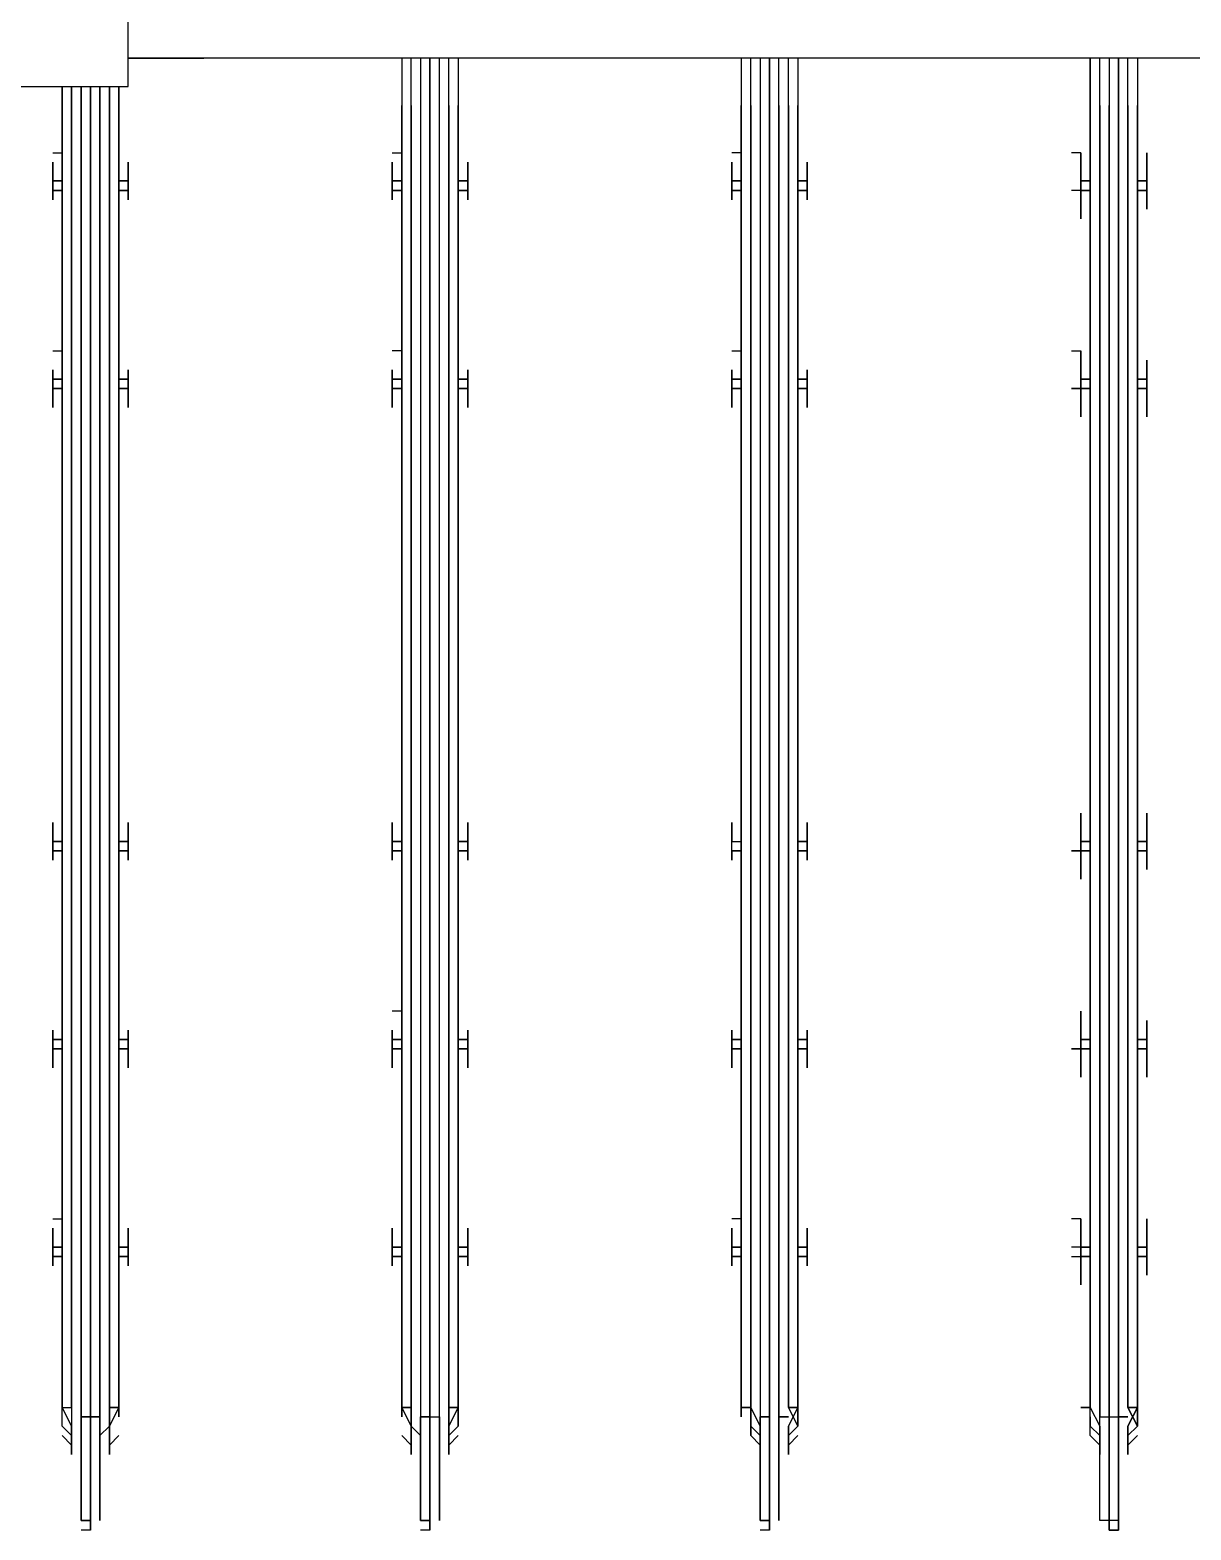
# Model space of a CAD drawing. Header units: metres. Extents: x 531759 to 532310, y 2675082 to 2675319.
# Drawn here: x 532026.5762 to 532026.7465, y 2675221.0895 to 2675221.3094 of the extents above; entities that cross this region are included whole.
import ezdxf

# ---------------------------------------------------------------- set-up
doc = ezdxf.new("R2010")
doc.units = ezdxf.units.M
doc.header["$MEASUREMENT"] = 0
doc.layers.add('IDT', color=7, linetype='Continuous')

# ---------------------------------------------------------------- blocks, each defined once
blk = doc.blocks.new('IDT')
at = {"layer": 'IDT', "color": 0, "lineweight": 25}
for p, q in [((14.19542, 14.15276), (14.19542, 14.16936)), ((14.19542, 14.16936), (14.19542, 14.15276)), ((14.1968, 14.16936), (14.19542, 14.16936)), ((14.19542, 14.16936), (14.1968, 14.16936)), ((14.19542, 14.15276), (14.19542, 14.16797)), ((14.19542, 14.16797), (14.1968, 14.16797)), ((14.19542, 14.15276), (14.19542, 14.16797)), ((14.19542, 14.16797), (14.1968, 14.16797)), ((14.1968, 14.15276), (14.1968, 14.16936)), ((14.1968, 14.16936), (14.1968, 14.15276)), ((14.1968, 14.16797), (14.19818, 14.16797)), ((14.1968, 14.16797), (14.19818, 14.16797)), ((14.19818, 14.16797), (14.19818, 14.15276)), ((14.19818, 14.16797), (14.19818, 14.15276)), ((14.24521, 14.15276), (14.24521, 14.16797)), ((14.24521, 14.16797), (14.24521, 14.15276)), ((14.24659, 14.15276), (14.24659, 14.16936)), ((14.24659, 14.16936), (14.24659, 14.15276)), ((14.24659, 14.15276), (14.24659, 14.16936)), ((14.24659, 14.15276), (14.24659, 14.16936)), ((14.24659, 14.16936), (14.24798, 14.16936)), ((14.24798, 14.16797), (14.24659, 14.16797)), ((14.24659, 14.16797), (14.24798, 14.16797)), ((14.24798, 14.16797), (14.24659, 14.16797)), ((14.24659, 14.16797), (14.24798, 14.16797)), ((14.24798, 14.15276), (14.24798, 14.16797)), ((14.24798, 14.16797), (14.24798, 14.15276)), ((14.295, 14.15276), (14.295, 14.16797)), ((14.295, 14.16797), (14.295, 14.15276)), ((14.29639, 14.15276), (14.29639, 14.16936)), ((14.29639, 14.16936), (14.29639, 14.15276)), ((14.29639, 14.16936), (14.29639, 14.15276)), ((14.29639, 14.15276), (14.29639, 14.16936)), ((14.29639, 14.16936), (14.29777, 14.16936)), ((14.29777, 14.16797), (14.29639, 14.16797)), ((14.29639, 14.16797), (14.29777, 14.16797)), ((14.29777, 14.16797), (14.29639, 14.16797)), ((14.29639, 14.16797), (14.29777, 14.16797)), ((14.29777, 14.15276), (14.29777, 14.16797)), ((14.29777, 14.16797), (14.29777, 14.15276)), ((14.3448, 14.15276), (14.3448, 14.16797)), ((14.3448, 14.16797), (14.3448, 14.15276)), ((14.34618, 14.16936), (14.34618, 14.15276)), ((14.34618, 14.15276), (14.34618, 14.16936)), ((14.34618, 14.15276), (14.34618, 14.16936)), ((14.34618, 14.16936), (14.34618, 14.15276)), ((14.34618, 14.16936), (14.34756, 14.16936)), ((14.34756, 14.16797), (14.34618, 14.16797)), ((14.34618, 14.16797), (14.34756, 14.16797)), ((14.34756, 14.16797), (14.34618, 14.16797)), ((14.34618, 14.16797), (14.34756, 14.16797)), ((14.34756, 14.16797), (14.34756, 14.15276)), ((14.34756, 14.15276), (14.34756, 14.16797)), ((14.19403, 14.15691), (14.19265, 14.15552)), ((14.19265, 14.15552), (14.19403, 14.15691)), ((14.19403, 14.15414), (14.19403, 14.15829)), ((14.19403, 14.15829), (14.19403, 14.15691)), ((14.19403, 14.15691), (14.19403, 14.15829)), ((14.19403, 14.15829), (14.19403, 14.15414)), ((14.19818, 14.15414), (14.19818, 14.15829)), ((14.19818, 14.15829), (14.19818, 14.15691)), ((14.19818, 14.15414), (14.19818, 14.15829)), ((14.19818, 14.15829), (14.19818, 14.15691)), ((14.19818, 14.15691), (14.19957, 14.15552)), ((14.19818, 14.15691), (14.19957, 14.15552)), ((14.24383, 14.15691), (14.24244, 14.15552)), ((14.24244, 14.15552), (14.24383, 14.15691)), ((14.24383, 14.15414), (14.24383, 14.15829)), ((14.24383, 14.15829), (14.24383, 14.15691)), ((14.24383, 14.15691), (14.24383, 14.15829)), ((14.24383, 14.15829), (14.24383, 14.15414)), ((14.24798, 14.15414), (14.24798, 14.15829)), ((14.24798, 14.15829), (14.24798, 14.15414)), ((14.24798, 14.15691), (14.24798, 14.15829)), ((14.24798, 14.15829), (14.24798, 14.15691)), ((14.24936, 14.15552), (14.24798, 14.15691)), ((14.24798, 14.15691), (14.24936, 14.15552)), ((14.29362, 14.15691), (14.29224, 14.15552)), ((14.29224, 14.15552), (14.29362, 14.15691)), ((14.29362, 14.15414), (14.29362, 14.15829)), ((14.29362, 14.15829), (14.29362, 14.15691)), ((14.29362, 14.15691), (14.29362, 14.15829)), ((14.29362, 14.15829), (14.29362, 14.15414)), ((14.29915, 14.15414), (14.29915, 14.15829)), ((14.29915, 14.15829), (14.29915, 14.15691)), ((14.29915, 14.15691), (14.29915, 14.15829)), ((14.29915, 14.15829), (14.29915, 14.15414)), ((14.29915, 14.15691), (14.30054, 14.15552)), ((14.30054, 14.15552), (14.29915, 14.15691)), ((14.34341, 14.15691), (14.34203, 14.15552)), ((14.34203, 14.15552), (14.34341, 14.15691)), ((14.34341, 14.15414), (14.34341, 14.15829)), ((14.34341, 14.15829), (14.34341, 14.15691)), ((14.34341, 14.15691), (14.34341, 14.15829)), ((14.34341, 14.15829), (14.34341, 14.15414)), ((14.34895, 14.15414), (14.34895, 14.15829)), ((14.34895, 14.15829), (14.34895, 14.15691)), ((14.34895, 14.15691), (14.34895, 14.15829)), ((14.34895, 14.15829), (14.34895, 14.15414)), ((14.34895, 14.15691), (14.35033, 14.15552)), ((14.35033, 14.15552), (14.34895, 14.15691)), ((14.19403, 14.15552), (14.19265, 14.15414)), ((14.19265, 14.15414), (14.19403, 14.15552)), ((14.19403, 14.15552), (14.19265, 14.15414)), ((14.19265, 14.15414), (14.19403, 14.15552)), ((14.19265, 14.15414), (14.19265, 14.15276)), ((14.19265, 14.15276), (14.19265, 14.15414)), ((14.19265, 14.15414), (14.19403, 14.15137)), ((14.19265, 14.15137), (14.19403, 14.15414)), ((14.19403, 14.15414), (14.19265, 14.15137)), ((14.19403, 14.15137), (14.19265, 14.15414)), ((14.19957, 14.15414), (14.19818, 14.15552)), ((14.19957, 14.15414), (14.19818, 14.15552)), ((14.19957, 14.15137), (14.19818, 14.15414)), ((14.19957, 14.15137), (14.19818, 14.15414)), ((14.19957, 14.15552), (14.19957, 14.15137)), ((14.19957, 14.15552), (14.19957, 14.15137)), ((14.19957, 14.15276), (14.19957, 14.15414)), ((14.19957, 14.15276), (14.19957, 14.15414)), ((14.24383, 14.15552), (14.24244, 14.15414)), ((14.24244, 14.15414), (14.24383, 14.15552)), ((14.24383, 14.15552), (14.24244, 14.15414)), ((14.24244, 14.15414), (14.24383, 14.15552)), ((14.24244, 14.15414), (14.24244, 14.15276)), ((14.24244, 14.15276), (14.24244, 14.15414)), ((14.24244, 14.15414), (14.24383, 14.15137)), ((14.24244, 14.15137), (14.24383, 14.15414)), ((14.24383, 14.15414), (14.24244, 14.15137)), ((14.24383, 14.15137), (14.24244, 14.15414)), ((14.24798, 14.15552), (14.24936, 14.15414)), ((14.24936, 14.15414), (14.24798, 14.15552)), ((14.24936, 14.15137), (14.24798, 14.15414)), ((14.24798, 14.15414), (14.24936, 14.15137)), ((14.24936, 14.15552), (14.24936, 14.15137)), ((14.24936, 14.15137), (14.24936, 14.15552)), ((14.24936, 14.15414), (14.24936, 14.15276)), ((14.24936, 14.15276), (14.24936, 14.15414)), ((14.29362, 14.15552), (14.29224, 14.15414)), ((14.29224, 14.15414), (14.29362, 14.15552)), ((14.29224, 14.15414), (14.29224, 14.15276)), ((14.29224, 14.15276), (14.29224, 14.15414)), ((14.29224, 14.15137), (14.29362, 14.15414)), ((14.29362, 14.15414), (14.29224, 14.15137)), ((14.29362, 14.15552), (14.29362, 14.15137)), ((14.29362, 14.15137), (14.29362, 14.15552)), ((14.29777, 14.15552), (14.29915, 14.15414)), ((14.29915, 14.15414), (14.29777, 14.15552)), ((14.29915, 14.15552), (14.29915, 14.15137)), ((14.29915, 14.15137), (14.29915, 14.15552)), ((14.30054, 14.15137), (14.29915, 14.15414)), ((14.29915, 14.15414), (14.30054, 14.15137)), ((14.29915, 14.15414), (14.29915, 14.15276)), ((14.29915, 14.15276), (14.29915, 14.15414)), ((14.34203, 14.15137), (14.34341, 14.15414)), ((14.34341, 14.15414), (14.34203, 14.15137)), ((14.34341, 14.15137), (14.34341, 14.15552)), ((14.34341, 14.15552), (14.34341, 14.15137)), ((14.34341, 14.15414), (14.3448, 14.15552)), ((14.3448, 14.15552), (14.34341, 14.15414)), ((14.34341, 14.15276), (14.34341, 14.15414)), ((14.34341, 14.15414), (14.34341, 14.15276)), ((14.34895, 14.15137), (14.34895, 14.15552)), ((14.34895, 14.15552), (14.35033, 14.15414)), ((14.34895, 14.15137), (14.34895, 14.15552)), ((14.34895, 14.15552), (14.35033, 14.15414)), ((14.35033, 14.15137), (14.34895, 14.15414)), ((14.34895, 14.15414), (14.35033, 14.15137)), ((14.35033, 14.15414), (14.35033, 14.15276)), ((14.35033, 14.15414), (14.35033, 14.15276)), ((14.19265, 14.15137), (14.19265, 14.15276)), ((14.19265, 14.15276), (14.19265, 14.15137)), ((14.19542, 14.15276), (14.19403, 14.15276)), ((14.19403, 14.15276), (14.19542, 14.15276)), ((14.19542, 14.15276), (14.19542, 13.9605)), ((14.19542, 13.9605), (14.19542, 14.15276)), ((14.1968, 14.15276), (14.19542, 14.15276)), ((14.19542, 14.15276), (14.19542, 13.95358)), ((14.19542, 13.95358), (14.19542, 14.15276)), ((14.1968, 14.15276), (14.19542, 14.15276)), ((14.19818, 14.15276), (14.1968, 14.15276)), ((14.19818, 14.15276), (14.1968, 14.15276)), ((14.1968, 13.95358), (14.1968, 14.15276)), ((14.1968, 14.15276), (14.1968, 13.9605)), ((14.19818, 13.9605), (14.19818, 14.15276)), ((14.19818, 14.15276), (14.19818, 13.95358)), ((14.19957, 14.15276), (14.19957, 14.15137)), ((14.19957, 14.15276), (14.19957, 14.15137)), ((14.24244, 14.15137), (14.24244, 14.15276)), ((14.24244, 14.15276), (14.24244, 14.15137)), ((14.24521, 14.15276), (14.24383, 14.15276)), ((14.24383, 14.15276), (14.24521, 14.15276)), ((14.24521, 13.9605), (14.24521, 14.15276)), ((14.24521, 14.15276), (14.24521, 13.95358)), ((14.24798, 14.15276), (14.24659, 14.15276)), ((14.24659, 14.15276), (14.24798, 14.15276)), ((14.24798, 14.15276), (14.24659, 14.15276)), ((14.24798, 14.15276), (14.24659, 14.15276)), ((14.24659, 14.15276), (14.24659, 13.95358)), ((14.24659, 13.95358), (14.24659, 14.15276)), ((14.24659, 14.15276), (14.24659, 13.9605)), ((14.24659, 13.9605), (14.24659, 14.15276)), ((14.24798, 13.9605), (14.24798, 14.15276)), ((14.24798, 13.95358), (14.24798, 14.15276)), ((14.25074, 14.15137), (14.25074, 14.15276)), ((14.25074, 14.15276), (14.25074, 14.15137)), ((14.29224, 14.15137), (14.29224, 14.15276)), ((14.29224, 14.15276), (14.29224, 14.15137)), ((14.29639, 14.15276), (14.295, 14.15276)), ((14.295, 14.15276), (14.295, 13.9605)), ((14.29639, 14.15276), (14.295, 14.15276)), ((14.295, 14.15276), (14.295, 13.95358)), ((14.29777, 14.15276), (14.29639, 14.15276)), ((14.29777, 14.15276), (14.29639, 14.15276)), ((14.29639, 14.15276), (14.29777, 14.15276)), ((14.29777, 14.15276), (14.29639, 14.15276)), ((14.29639, 13.9605), (14.29639, 14.15276)), ((14.29639, 14.15276), (14.29639, 13.9605)), ((14.29639, 13.95358), (14.29639, 14.15276)), ((14.29639, 14.15276), (14.29639, 13.95358)), ((14.29777, 13.9605), (14.29777, 14.15276)), ((14.29777, 13.95358), (14.29777, 14.15276)), ((14.30054, 14.15137), (14.30054, 14.15276)), ((14.30054, 14.15276), (14.30054, 14.15137)), ((14.34203, 14.15137), (14.34203, 14.15276)), ((14.34203, 14.15276), (14.34203, 14.15137)), ((14.3448, 14.15276), (14.34618, 14.15276)), ((14.34618, 14.15276), (14.3448, 14.15276)), ((14.3448, 14.15276), (14.3448, 13.95773)), ((14.3448, 13.95773), (14.3448, 14.15276)), ((14.34756, 14.15276), (14.34618, 14.15276)), ((14.34618, 14.15276), (14.34756, 14.15276)), ((14.34756, 14.15276), (14.34618, 14.15276)), ((14.34618, 14.15276), (14.34756, 14.15276)), ((14.34618, 13.95773), (14.34618, 14.15276)), ((14.34618, 14.15276), (14.34618, 13.95773)), ((14.34618, 13.95773), (14.34618, 14.15276)), ((14.34618, 14.15276), (14.34618, 13.95773)), ((14.34756, 14.15276), (14.34756, 13.95773)), ((14.34756, 13.95773), (14.34756, 14.15276)), ((14.35033, 14.15276), (14.35033, 14.15137)), ((14.35033, 14.15276), (14.35033, 14.15137)), ((14.19403, 14.15137), (14.19265, 14.15137)), ((14.19265, 14.15137), (14.19403, 14.15137)), ((14.19265, 13.95358), (14.19265, 14.15137)), ((14.19265, 14.15137), (14.19265, 13.9605)), ((14.19403, 13.9605), (14.19403, 14.15137)), ((14.19403, 14.15137), (14.19403, 13.95358)), ((14.19957, 14.15137), (14.19957, 13.9605)), ((14.19957, 13.9605), (14.19957, 14.15137)), ((14.19957, 14.15137), (14.20095, 14.15137)), ((14.20095, 14.15137), (14.19957, 14.15137)), ((14.19957, 14.15137), (14.19957, 13.95358)), ((14.19957, 13.95358), (14.19957, 14.15137)), ((14.24383, 14.15137), (14.24244, 14.15137)), ((14.24244, 14.15137), (14.24383, 14.15137)), ((14.24244, 13.95358), (14.24244, 14.15137)), ((14.24244, 14.15137), (14.24244, 13.9605)), ((14.24383, 13.9605), (14.24383, 14.15137)), ((14.24383, 14.15137), (14.24383, 13.95358)), ((14.25074, 14.15137), (14.24936, 14.15137)), ((14.24936, 14.15137), (14.25074, 14.15137)), ((14.24936, 13.9605), (14.24936, 14.15137)), ((14.24936, 14.15137), (14.24936, 13.95358)), ((14.25074, 13.95358), (14.25074, 14.15137)), ((14.25074, 14.15137), (14.25074, 13.9605)), ((14.29362, 14.15137), (14.29224, 14.15137)), ((14.29224, 14.15137), (14.29362, 14.15137)), ((14.29224, 13.95358), (14.29224, 14.15137)), ((14.29224, 14.15137), (14.29224, 13.9605)), ((14.29362, 13.9605), (14.29362, 14.15137)), ((14.29362, 14.15137), (14.29362, 13.95358)), ((14.29915, 14.15137), (14.30054, 14.15137)), ((14.30054, 14.15137), (14.29915, 14.15137)), ((14.29915, 13.9605), (14.29915, 14.15137)), ((14.29915, 14.15137), (14.29915, 13.95358)), ((14.30054, 13.95358), (14.30054, 14.15137)), ((14.30054, 14.15137), (14.30054, 13.9605)), ((14.34203, 14.15137), (14.34341, 14.15137)), ((14.34341, 14.15137), (14.34203, 14.15137)), ((14.34203, 14.15137), (14.34203, 13.95773)), ((14.34203, 13.95773), (14.34203, 14.15137)), ((14.34341, 14.15137), (14.34341, 13.95773)), ((14.34341, 13.95773), (14.34341, 14.15137)), ((14.35033, 14.15137), (14.34895, 14.15137)), ((14.35033, 14.15137), (14.34895, 14.15137)), ((14.34895, 14.15137), (14.34895, 13.95773)), ((14.34895, 13.95773), (14.34895, 14.15137)), ((14.35033, 13.95773), (14.35033, 14.15137)), ((14.35033, 14.15137), (14.35033, 13.95773)), ((14.19265, 14.12924), (14.19265, 14.13339)), ((14.19265, 14.13339), (14.19265, 14.12924)), ((14.20095, 14.12924), (14.20095, 14.13339)), ((14.20095, 14.13339), (14.20095, 14.12924)), ((14.24244, 14.12924), (14.24244, 14.13339)), ((14.24244, 14.13339), (14.24244, 14.12924)), ((14.25074, 14.12924), (14.25074, 14.13339)), ((14.25074, 14.13339), (14.25074, 14.12924)), ((14.29224, 14.12924), (14.29224, 14.13339)), ((14.29224, 14.13339), (14.29224, 14.12924)), ((14.30054, 14.12924), (14.30054, 14.13339)), ((14.30054, 14.13339), (14.30054, 14.12924)), ((14.34203, 14.12924), (14.34203, 14.13339)), ((14.34203, 14.13339), (14.34203, 14.12924)), ((14.35033, 14.12924), (14.35033, 14.13339)), ((14.35033, 14.13339), (14.35033, 14.12924)), ((14.19127, 14.13063), (14.19127, 14.13201)), ((14.19127, 14.13201), (14.19127, 14.13063)), ((14.19127, 14.13063), (14.19127, 14.12924)), ((14.19127, 14.12924), (14.19127, 14.13063)), ((14.20095, 14.13063), (14.20095, 14.13201)), ((14.20095, 14.13063), (14.20095, 14.13201)), ((14.20095, 14.13063), (14.20095, 14.12924)), ((14.20095, 14.12924), (14.20095, 14.13063)), ((14.24106, 14.12924), (14.24106, 14.13063)), ((14.24106, 14.13063), (14.24106, 14.12924)), ((14.24244, 14.13063), (14.24244, 14.13201)), ((14.24244, 14.13201), (14.24244, 14.13063)), ((14.25074, 14.13201), (14.25074, 14.13063)), ((14.25074, 14.13063), (14.25074, 14.13201)), ((14.25212, 14.12924), (14.25212, 14.13063)), ((14.25212, 14.13063), (14.25212, 14.12924)), ((14.29085, 14.12924), (14.29085, 14.13063)), ((14.29085, 14.13063), (14.29085, 14.12924)), ((14.29224, 14.13063), (14.29224, 14.13201)), ((14.29224, 14.13201), (14.29224, 14.13063)), ((14.30054, 14.13201), (14.30054, 14.13063)), ((14.30054, 14.13063), (14.30054, 14.13201)), ((14.30192, 14.12924), (14.30192, 14.13063)), ((14.30192, 14.13063), (14.30192, 14.12924)), ((14.34065, 14.12924), (14.34065, 14.13063)), ((14.34065, 14.13063), (14.34065, 14.12924)), ((14.34203, 14.13063), (14.34203, 14.13201)), ((14.34203, 14.13201), (14.34203, 14.13063)), ((14.35033, 14.13201), (14.35033, 14.13063)), ((14.35033, 14.13063), (14.35033, 14.13201)), ((14.35171, 14.12924), (14.35171, 14.13063)), ((14.35171, 14.13063), (14.35171, 14.12924)), ((14.19127, 14.12786), (14.19127, 14.12924)), ((14.19127, 14.12924), (14.19127, 14.12786)), ((14.19127, 14.12924), (14.19265, 14.12924)), ((14.19265, 14.12924), (14.19127, 14.12924)), ((14.19265, 14.12786), (14.19127, 14.12786)), ((14.19127, 14.12786), (14.19265, 14.12786)), ((14.19127, 14.12509), (14.19127, 14.12786)), ((14.19127, 14.12786), (14.19127, 14.12509)), ((14.19265, 14.12786), (14.19265, 14.12924)), ((14.19265, 14.12924), (14.19265, 14.12786)), ((14.19265, 14.12371), (14.19265, 14.12786)), ((14.19265, 14.12786), (14.19265, 14.12371)), ((14.20095, 14.12924), (14.19957, 14.12924)), ((14.19957, 14.12924), (14.20095, 14.12924)), ((14.20095, 14.12786), (14.19957, 14.12786)), ((14.19957, 14.12786), (14.20095, 14.12786)), ((14.20233, 14.12924), (14.20095, 14.12924)), ((14.20095, 14.12924), (14.20095, 14.12786)), ((14.20095, 14.12509), (14.20095, 14.12924)), ((14.20095, 14.12924), (14.20095, 14.12786)), ((14.20095, 14.12786), (14.20095, 14.12924)), ((14.20095, 14.12786), (14.20095, 14.12371)), ((14.20095, 14.12786), (14.20095, 14.12371)), ((14.20095, 14.12786), (14.20233, 14.12786)), ((14.20095, 14.12509), (14.20095, 14.12786)), ((14.24106, 14.12786), (14.24106, 14.12924)), ((14.24106, 14.12924), (14.24106, 14.12786)), ((14.24244, 14.12924), (14.24106, 14.12924)), ((14.24106, 14.12924), (14.24244, 14.12924)), ((14.24106, 14.12509), (14.24106, 14.12786)), ((14.24106, 14.12786), (14.24106, 14.12509)), ((14.24244, 14.12786), (14.24106, 14.12786)), ((14.24106, 14.12786), (14.24244, 14.12786)), ((14.24244, 14.12924), (14.24244, 14.12786)), ((14.24244, 14.12786), (14.24244, 14.12924)), ((14.24244, 14.12371), (14.24244, 14.12786)), ((14.24244, 14.12786), (14.24244, 14.12371)), ((14.25212, 14.12924), (14.25074, 14.12924)), ((14.25074, 14.12924), (14.25212, 14.12924)), ((14.25074, 14.12786), (14.25074, 14.12924)), ((14.25074, 14.12924), (14.25212, 14.12924)), ((14.25212, 14.12924), (14.25074, 14.12924)), ((14.25074, 14.12924), (14.25074, 14.12371)), ((14.25074, 14.12786), (14.25212, 14.12786)), ((14.25212, 14.12786), (14.25074, 14.12786)), ((14.25074, 14.12371), (14.25074, 14.12786)), ((14.25212, 14.12786), (14.25212, 14.12924)), ((14.25212, 14.12924), (14.25212, 14.12786)), ((14.25212, 14.12786), (14.25212, 14.12509)), ((14.25212, 14.12509), (14.25212, 14.12786)), ((14.29085, 14.12786), (14.29085, 14.12924)), ((14.29085, 14.12924), (14.29085, 14.12786)), ((14.29224, 14.12924), (14.29085, 14.12924)), ((14.29085, 14.12924), (14.29224, 14.12924)), ((14.29085, 14.12509), (14.29085, 14.12786)), ((14.29085, 14.12786), (14.29085, 14.12509)), ((14.29224, 14.12786), (14.29085, 14.12786)), ((14.29085, 14.12786), (14.29224, 14.12786)), ((14.29224, 14.12924), (14.29224, 14.12786)), ((14.29224, 14.12786), (14.29224, 14.12924)), ((14.29224, 14.12371), (14.29224, 14.12786)), ((14.29224, 14.12786), (14.29224, 14.12371)), ((14.30192, 14.12924), (14.30054, 14.12924)), ((14.30054, 14.12924), (14.30192, 14.12924)), ((14.30054, 14.12371), (14.30054, 14.12924)), ((14.30054, 14.12924), (14.30192, 14.12924)), ((14.30192, 14.12924), (14.30054, 14.12924)), ((14.30054, 14.12924), (14.30054, 14.12786)), ((14.30054, 14.12786), (14.30192, 14.12786)), ((14.30192, 14.12786), (14.30054, 14.12786)), ((14.30054, 14.12786), (14.30054, 14.12371)), ((14.30192, 14.12786), (14.30192, 14.12924)), ((14.30192, 14.12924), (14.30192, 14.12786)), ((14.30192, 14.12509), (14.30192, 14.12786)), ((14.30192, 14.12786), (14.30192, 14.12509)), ((14.34065, 14.12786), (14.34065, 14.12924)), ((14.34065, 14.12924), (14.34065, 14.12786)), ((14.34203, 14.12924), (14.34065, 14.12924)), ((14.34065, 14.12924), (14.34203, 14.12924)), ((14.34065, 14.12509), (14.34065, 14.12786)), ((14.34065, 14.12786), (14.34065, 14.12509)), ((14.34203, 14.12786), (14.34065, 14.12786)), ((14.34065, 14.12786), (14.34203, 14.12786)), ((14.34203, 14.12924), (14.34203, 14.12786)), ((14.34203, 14.12786), (14.34203, 14.12924)), ((14.34203, 14.12371), (14.34203, 14.12786)), ((14.34203, 14.12786), (14.34203, 14.12371)), ((14.35033, 14.12786), (14.35033, 14.12924)), ((14.35033, 14.12924), (14.35171, 14.12924)), ((14.35171, 14.12924), (14.35033, 14.12924)), ((14.35033, 14.12924), (14.35033, 14.12786)), ((14.35171, 14.12924), (14.35033, 14.12924)), ((14.35033, 14.12924), (14.35171, 14.12924)), ((14.35033, 14.12371), (14.35033, 14.12786)), ((14.35033, 14.12786), (14.35171, 14.12786)), ((14.35171, 14.12786), (14.35033, 14.12786)), ((14.35033, 14.12786), (14.35033, 14.12371)), ((14.35171, 14.12786), (14.35171, 14.12924)), ((14.35171, 14.12924), (14.35171, 14.12786)), ((14.35171, 14.12786), (14.35171, 14.12509)), ((14.35171, 14.12509), (14.35171, 14.12786)), ((14.19127, 14.12371), (14.19127, 14.12509)), ((14.19127, 14.12509), (14.19127, 14.12371)), ((14.20095, 14.12371), (14.20095, 14.12509)), ((14.20095, 14.12371), (14.20095, 14.12509)), ((14.20095, 14.12371), (14.20233, 14.12371)), ((14.24244, 14.12371), (14.24244, 14.12509)), ((14.24244, 14.12509), (14.24244, 14.12371)), ((14.25074, 14.12371), (14.25074, 14.12509)), ((14.25074, 14.12509), (14.25074, 14.12371)), ((14.25074, 14.12371), (14.25212, 14.12371)), ((14.29224, 14.12371), (14.29224, 14.12509)), ((14.29224, 14.12509), (14.29224, 14.12371)), ((14.30054, 14.12509), (14.30054, 14.12371)), ((14.30054, 14.12371), (14.30054, 14.12509)), ((14.34203, 14.12371), (14.34203, 14.12509)), ((14.34203, 14.12509), (14.34203, 14.12371)), ((14.35033, 14.12371), (14.35033, 14.12509)), ((14.35033, 14.12509), (14.35033, 14.12371)), ((14.35171, 14.12371), (14.35033, 14.12371)), ((14.19127, 14.10158), (14.19127, 14.10296)), ((14.19127, 14.10296), (14.19127, 14.10158)), ((14.19127, 14.09881), (14.19127, 14.10158)), ((14.19127, 14.10158), (14.19127, 14.09881)), ((14.19265, 14.09881), (14.19265, 14.10296)), ((14.19265, 14.10296), (14.19265, 14.09881)), ((14.20095, 14.10158), (14.20095, 14.10296)), ((14.20095, 14.10296), (14.20095, 14.10158)), ((14.20095, 14.09881), (14.20095, 14.10296)), ((14.20095, 14.10296), (14.20095, 14.09881)), ((14.20095, 14.09881), (14.20095, 14.10158)), ((14.20095, 14.10158), (14.20095, 14.09881)), ((14.24106, 14.09881), (14.24106, 14.10158)), ((14.24106, 14.10158), (14.24106, 14.09881)), ((14.24244, 14.09881), (14.24244, 14.10296)), ((14.24244, 14.10296), (14.24244, 14.10158)), ((14.24244, 14.10158), (14.24244, 14.10296)), ((14.24244, 14.10296), (14.24244, 14.09881)), ((14.25074, 14.09881), (14.25074, 14.10296)), ((14.25074, 14.10296), (14.25074, 14.10158)), ((14.25074, 14.10158), (14.25074, 14.10296)), ((14.25074, 14.10296), (14.25074, 14.09881)), ((14.25212, 14.09881), (14.25212, 14.10158)), ((14.25212, 14.10158), (14.25212, 14.09881)), ((14.29085, 14.09881), (14.29085, 14.10158)), ((14.29085, 14.10158), (14.29085, 14.09881)), ((14.29224, 14.09881), (14.29224, 14.10296)), ((14.29224, 14.10296), (14.29224, 14.10158)), ((14.29224, 14.10158), (14.29224, 14.10296)), ((14.29224, 14.10296), (14.29224, 14.09881)), ((14.30054, 14.10296), (14.30054, 14.10158)), ((14.30054, 14.10158), (14.30054, 14.10296)), ((14.30054, 14.10296), (14.30054, 14.09881)), ((14.30054, 14.09881), (14.30054, 14.10296)), ((14.30192, 14.09881), (14.30192, 14.10158)), ((14.30192, 14.10158), (14.30192, 14.09881)), ((14.34065, 14.09881), (14.34065, 14.10158)), ((14.34065, 14.10158), (14.34065, 14.09881)), ((14.34203, 14.09881), (14.34203, 14.10296)), ((14.34203, 14.10296), (14.34203, 14.10158)), ((14.34203, 14.10158), (14.34203, 14.10296)), ((14.34203, 14.10296), (14.34203, 14.09881)), ((14.35033, 14.09881), (14.35033, 14.10296)), ((14.35033, 14.10296), (14.35033, 14.10158)), ((14.35033, 14.10158), (14.35033, 14.10296)), ((14.35033, 14.10296), (14.35033, 14.09881)), ((14.35171, 14.09881), (14.35171, 14.10158)), ((14.35171, 14.10158), (14.35171, 14.09881)), ((14.19265, 14.09881), (14.19127, 14.09881)), ((14.19127, 14.09881), (14.19265, 14.09881)), ((14.19127, 14.09743), (14.19127, 14.09881)), ((14.19127, 14.09881), (14.19127, 14.09743)), ((14.19127, 14.09605), (14.19127, 14.09743)), ((14.19127, 14.09743), (14.19265, 14.09743)), ((14.19265, 14.09743), (14.19127, 14.09743)), ((14.19127, 14.09743), (14.19127, 14.09605)), ((14.19265, 14.09743), (14.19265, 14.09881)), ((14.19265, 14.09881), (14.19265, 14.09328)), ((14.19265, 14.09328), (14.19265, 14.09743)), ((14.20095, 14.09881), (14.19957, 14.09881)), ((14.19957, 14.09881), (14.20095, 14.09881)), ((14.19957, 14.09743), (14.20095, 14.09743)), ((14.20095, 14.09743), (14.19957, 14.09743)), ((14.20095, 14.09743), (14.20095, 14.09881)), ((14.20095, 14.09881), (14.20233, 14.09881)), ((14.20233, 14.09881), (14.20095, 14.09881)), ((14.20095, 14.09881), (14.20095, 14.09743)), ((14.20095, 14.09743), (14.20095, 14.09881)), ((14.20095, 14.09881), (14.20095, 14.09743)), ((14.20095, 14.09743), (14.20095, 14.09605)), ((14.20095, 14.09605), (14.20095, 14.09743)), ((14.20095, 14.09743), (14.20095, 14.09328)), ((14.20095, 14.09328), (14.20095, 14.09743)), ((14.24106, 14.09743), (14.24106, 14.09881)), ((14.24106, 14.09881), (14.24106, 14.09743)), ((14.24244, 14.09881), (14.24106, 14.09881)), ((14.24106, 14.09881), (14.24244, 14.09881)), ((14.24244, 14.09743), (14.24106, 14.09743)), ((14.24106, 14.09743), (14.24106, 14.09605)), ((14.24106, 14.09605), (14.24106, 14.09743)), ((14.24106, 14.09743), (14.24244, 14.09743)), ((14.24244, 14.09743), (14.24244, 14.09881)), ((14.24244, 14.09881), (14.24244, 14.09328)), ((14.24244, 14.09328), (14.24244, 14.09743)), ((14.25074, 14.09881), (14.25212, 14.09881)), ((14.25212, 14.09881), (14.25074, 14.09881)), ((14.25074, 14.09881), (14.25212, 14.09881)), ((14.25074, 14.09328), (14.25074, 14.09881)), ((14.25074, 14.09881), (14.25074, 14.09743)), ((14.25212, 14.09743), (14.25074, 14.09743)), ((14.25074, 14.09743), (14.25074, 14.09328)), ((14.25074, 14.09743), (14.25212, 14.09743)), ((14.25212, 14.09881), (14.25212, 14.09743)), ((14.25212, 14.09743), (14.25212, 14.09881)), ((14.25212, 14.09743), (14.25212, 14.09605)), ((14.25212, 14.09605), (14.25212, 14.09743)), ((14.29224, 14.09881), (14.29085, 14.09881)), ((14.29085, 14.09881), (14.29224, 14.09881)), ((14.29085, 14.09743), (14.29085, 14.09881)), ((14.29085, 14.09881), (14.29085, 14.09743)), ((14.29224, 14.09743), (14.29085, 14.09743)), ((14.29085, 14.09743), (14.29085, 14.09605)), ((14.29085, 14.09605), (14.29085, 14.09743)), ((14.29085, 14.09743), (14.29224, 14.09743)), ((14.29224, 14.09881), (14.29224, 14.09743)), ((14.29224, 14.09743), (14.29224, 14.09881)), ((14.29224, 14.09743), (14.29224, 14.09328)), ((14.29224, 14.09328), (14.29224, 14.09743)), ((14.30192, 14.09881), (14.30054, 14.09881)), ((14.30054, 14.09881), (14.30054, 14.09743)), ((14.30054, 14.09881), (14.30192, 14.09881)), ((14.30054, 14.09743), (14.30054, 14.09881)), ((14.30054, 14.09881), (14.30192, 14.09881)), ((14.30192, 14.09881), (14.30054, 14.09881)), ((14.30054, 14.09328), (14.30054, 14.09743)), ((14.30054, 14.09743), (14.30192, 14.09743)), ((14.30054, 14.09743), (14.30054, 14.09328)), ((14.30192, 14.09743), (14.30054, 14.09743)), ((14.30192, 14.09743), (14.30192, 14.09881)), ((14.30192, 14.09881), (14.30192, 14.09743)), ((14.30192, 14.09743), (14.30192, 14.09605)), ((14.30192, 14.09605), (14.30192, 14.09743)), ((14.34203, 14.09881), (14.34065, 14.09881)), ((14.34065, 14.09881), (14.34203, 14.09881)), ((14.34065, 14.09743), (14.34065, 14.09881)), ((14.34065, 14.09881), (14.34065, 14.09743)), ((14.34203, 14.09743), (14.34065, 14.09743)), ((14.34065, 14.09743), (14.34203, 14.09743)), ((14.34065, 14.09605), (14.34065, 14.09743)), ((14.34065, 14.09743), (14.34065, 14.09605)), ((14.34203, 14.09881), (14.34203, 14.09743)), ((14.34203, 14.09328), (14.34203, 14.09881)), ((14.34203, 14.09743), (14.34203, 14.09328)), ((14.35033, 14.09881), (14.35033, 14.09328)), ((14.35033, 14.09743), (14.35033, 14.09881)), ((14.35033, 14.09881), (14.35171, 14.09881)), ((14.35171, 14.09881), (14.35033, 14.09881)), ((14.35033, 14.09881), (14.35171, 14.09881)), ((14.35033, 14.09328), (14.35033, 14.09743)), ((14.35171, 14.09743), (14.35033, 14.09743)), ((14.35033, 14.09743), (14.35171, 14.09743)), ((14.35171, 14.09881), (14.35171, 14.09743)), ((14.35171, 14.09743), (14.35171, 14.09881)), ((14.35171, 14.09743), (14.35171, 14.09605)), ((14.35171, 14.09605), (14.35171, 14.09743)), ((14.19127, 14.09605), (14.19127, 14.09467)), ((14.19127, 14.09467), (14.19127, 14.09605)), ((14.20095, 14.09605), (14.20095, 14.09467)), ((14.20095, 14.09467), (14.20095, 14.09605)), ((14.24244, 14.09467), (14.24244, 14.09605)), ((14.24244, 14.09605), (14.24244, 14.09467)), ((14.25074, 14.09605), (14.25074, 14.09467)), ((14.25074, 14.09467), (14.25074, 14.09605)), ((14.29224, 14.09467), (14.29224, 14.09605)), ((14.29224, 14.09605), (14.29224, 14.09467)), ((14.30054, 14.09605), (14.30054, 14.09467)), ((14.30054, 14.09467), (14.30054, 14.09605)), ((14.34203, 14.09467), (14.34203, 14.09605)), ((14.34203, 14.09605), (14.34203, 14.09467)), ((14.35033, 14.09605), (14.35033, 14.09467)), ((14.35033, 14.09467), (14.35033, 14.09605)), ((14.30054, 14.09328), (14.30192, 14.09328)), ((14.19265, 14.06977), (14.19265, 14.07392)), ((14.19265, 14.07392), (14.19265, 14.06839)), ((14.20095, 14.06977), (14.20095, 14.07392)), ((14.20095, 14.07392), (14.20095, 14.06977)), ((14.24244, 14.06839), (14.24244, 14.07392)), ((14.24244, 14.07392), (14.24244, 14.06977)), ((14.25074, 14.06977), (14.25074, 14.07392)), ((14.25074, 14.07392), (14.25074, 14.06977)), ((14.29224, 14.06977), (14.29224, 14.07392)), ((14.29224, 14.07392), (14.29224, 14.06977)), ((14.30054, 14.06977), (14.30054, 14.07392)), ((14.30054, 14.07392), (14.30054, 14.06977)), ((14.34203, 14.06977), (14.34203, 14.07392)), ((14.34203, 14.07392), (14.34203, 14.06977)), ((14.35033, 14.07392), (14.35033, 14.06977)), ((14.35033, 14.06977), (14.35033, 14.07392)), ((14.19127, 14.07115), (14.19127, 14.07253)), ((14.19127, 14.07253), (14.19127, 14.07115)), ((14.19127, 14.06977), (14.19127, 14.07115)), ((14.19127, 14.07115), (14.19127, 14.06977)), ((14.20095, 14.07253), (14.20095, 14.07115)), ((14.20095, 14.07115), (14.20095, 14.07253)), ((14.20095, 14.07115), (14.20095, 14.06977)), ((14.20095, 14.06977), (14.20095, 14.07115)), ((14.24106, 14.06977), (14.24106, 14.07115)), ((14.24106, 14.07115), (14.24106, 14.06977)), ((14.24244, 14.07115), (14.24244, 14.07253)), ((14.24244, 14.07253), (14.24244, 14.07115)), ((14.25074, 14.07253), (14.25074, 14.07115)), ((14.25074, 14.07115), (14.25074, 14.07253)), ((14.25212, 14.06977), (14.25212, 14.07115)), ((14.25212, 14.07115), (14.25212, 14.06977)), ((14.29085, 14.06977), (14.29085, 14.07115)), ((14.29085, 14.07115), (14.29085, 14.06977)), ((14.29224, 14.07115), (14.29224, 14.07253)), ((14.29224, 14.07253), (14.29224, 14.07115)), ((14.30054, 14.07253), (14.30054, 14.07115)), ((14.30054, 14.07115), (14.30054, 14.07253)), ((14.30192, 14.06977), (14.30192, 14.07115)), ((14.30192, 14.07115), (14.30192, 14.06977)), ((14.34065, 14.06977), (14.34065, 14.07115)), ((14.34065, 14.07115), (14.34065, 14.06977)), ((14.34203, 14.07115), (14.34203, 14.07253)), ((14.34203, 14.07253), (14.34203, 14.07115)), ((14.35033, 14.07253), (14.35033, 14.07115)), ((14.35033, 14.07115), (14.35033, 14.07253)), ((14.35171, 14.06977), (14.35171, 14.07115)), ((14.35171, 14.07115), (14.35171, 14.06977)), ((14.19265, 14.06977), (14.19127, 14.06977)), ((14.19127, 14.06977), (14.19265, 14.06977)), ((14.19127, 14.06839), (14.19127, 14.06977)), ((14.19127, 14.06977), (14.19127, 14.06839)), ((14.19265, 14.06839), (14.19127, 14.06839)), ((14.19127, 14.06839), (14.19265, 14.06839)), ((14.19127, 14.06562), (14.19127, 14.06839)), ((14.19127, 14.06839), (14.19127, 14.06562)), ((14.19265, 14.06839), (14.19265, 14.06977)), ((14.19265, 14.06424), (14.19265, 14.06839)), ((14.19265, 14.06839), (14.19265, 14.06424)), ((14.20095, 14.06977), (14.19957, 14.06977)), ((14.19957, 14.06977), (14.20095, 14.06977)), ((14.20095, 14.06839), (14.19957, 14.06839)), ((14.19957, 14.06839), (14.20095, 14.06839)), ((14.20095, 14.06977), (14.20095, 14.06839)), ((14.20095, 14.06839), (14.20095, 14.06977)), ((14.20095, 14.06562), (14.20095, 14.06977)), ((14.20095, 14.06977), (14.20233, 14.06977)), ((14.20233, 14.06977), (14.20095, 14.06977)), ((14.20095, 14.06977), (14.20095, 14.06839)), ((14.20095, 14.06424), (14.20095, 14.06839)), ((14.20095, 14.06839), (14.20095, 14.06424)), ((14.20095, 14.06839), (14.20095, 14.06562)), ((14.24244, 14.06977), (14.24106, 14.06977)), ((14.24106, 14.06977), (14.24244, 14.06977)), ((14.24106, 14.06839), (14.24106, 14.06977)), ((14.24106, 14.06977), (14.24106, 14.06839)), ((14.24106, 14.06562), (14.24106, 14.06839)), ((14.24106, 14.06839), (14.24106, 14.06562)), ((14.24244, 14.06839), (14.24106, 14.06839)), ((14.24106, 14.06839), (14.24244, 14.06839)), ((14.24244, 14.06977), (14.24244, 14.06839)), ((14.24244, 14.06839), (14.24244, 14.06424)), ((14.24244, 14.06424), (14.24244, 14.06839)), ((14.25212, 14.06977), (14.25074, 14.06977)), ((14.25074, 14.06977), (14.25212, 14.06977)), ((14.25074, 14.06839), (14.25074, 14.06977)), ((14.25074, 14.06977), (14.25212, 14.06977)), ((14.25074, 14.06424), (14.25074, 14.06977)), ((14.25074, 14.06977), (14.25212, 14.06977)), ((14.25212, 14.06839), (14.25074, 14.06839)), ((14.25212, 14.06839), (14.25074, 14.06839)), ((14.25074, 14.06839), (14.25074, 14.06424)), ((14.25212, 14.06977), (14.25212, 14.06839)), ((14.25212, 14.06977), (14.25212, 14.06839)), ((14.25212, 14.06839), (14.25212, 14.06562)), ((14.25212, 14.06562), (14.25212, 14.06839)), ((14.29085, 14.06839), (14.29085, 14.06977)), ((14.29085, 14.06977), (14.29085, 14.06839)), ((14.29224, 14.06977), (14.29085, 14.06977)), ((14.29085, 14.06977), (14.29224, 14.06977)), ((14.29224, 14.06839), (14.29085, 14.06839)), ((14.29085, 14.06839), (14.29224, 14.06839)), ((14.29085, 14.06562), (14.29085, 14.06839)), ((14.29085, 14.06839), (14.29085, 14.06562)), ((14.29224, 14.06977), (14.29224, 14.06424)), ((14.29224, 14.06424), (14.29224, 14.06977)), ((14.30054, 14.06839), (14.30054, 14.06977)), ((14.30054, 14.06977), (14.30192, 14.06977)), ((14.30192, 14.06977), (14.30054, 14.06977)), ((14.30054, 14.06977), (14.30054, 14.06839)), ((14.30054, 14.06977), (14.30192, 14.06977)), ((14.30054, 14.06424), (14.30054, 14.06839)), ((14.30054, 14.06839), (14.30054, 14.06424)), ((14.30192, 14.06839), (14.30054, 14.06839)), ((14.30054, 14.06839), (14.30192, 14.06839)), ((14.30192, 14.06977), (14.30192, 14.06839)), ((14.30192, 14.06839), (14.30192, 14.06977)), ((14.30192, 14.06562), (14.30192, 14.06839)), ((14.30192, 14.06839), (14.30192, 14.06562)), ((14.34065, 14.06839), (14.34065, 14.06977)), ((14.34065, 14.06977), (14.34065, 14.06839)), ((14.34203, 14.06977), (14.34065, 14.06977)), ((14.34065, 14.06977), (14.34203, 14.06977)), ((14.34065, 14.06562), (14.34065, 14.06839)), ((14.34065, 14.06839), (14.34065, 14.06562)), ((14.34203, 14.06839), (14.34065, 14.06839)), ((14.34065, 14.06839), (14.34203, 14.06839)), ((14.34203, 14.06977), (14.34203, 14.06839)), ((14.34203, 14.06424), (14.34203, 14.06977)), ((14.34203, 14.06839), (14.34203, 14.06424)), ((14.35033, 14.06977), (14.35171, 14.06977)), ((14.35033, 14.06839), (14.35033, 14.06977)), ((14.35033, 14.06977), (14.35033, 14.06839)), ((14.35171, 14.06977), (14.35033, 14.06977)), ((14.35033, 14.06977), (14.35171, 14.06977)), ((14.35171, 14.06839), (14.35033, 14.06839)), ((14.35033, 14.06839), (14.35033, 14.06424)), ((14.35033, 14.06424), (14.35033, 14.06839)), ((14.35033, 14.06839), (14.35171, 14.06839)), ((14.35171, 14.06977), (14.35171, 14.06839)), ((14.35171, 14.06839), (14.35171, 14.06977)), ((14.35171, 14.06839), (14.35171, 14.06562)), ((14.35171, 14.06562), (14.35171, 14.06839)), ((14.19127, 14.06424), (14.19127, 14.06562)), ((14.19127, 14.06562), (14.19127, 14.06424)), ((14.20095, 14.06562), (14.20095, 14.06424)), ((14.20095, 14.06424), (14.20095, 14.06562)), ((14.24244, 14.06424), (14.24244, 14.06562)), ((14.24244, 14.06562), (14.24244, 14.06424)), ((14.25074, 14.06562), (14.25074, 14.06424)), ((14.25074, 14.06424), (14.25074, 14.06562)), ((14.29224, 14.06424), (14.29224, 14.06562)), ((14.29224, 14.06562), (14.29224, 14.06424)), ((14.30054, 14.06562), (14.30054, 14.06424)), ((14.30054, 14.06424), (14.30054, 14.06562)), ((14.34203, 14.06424), (14.34203, 14.06562)), ((14.34203, 14.06562), (14.34203, 14.06424)), ((14.35033, 14.06424), (14.35033, 14.06562)), ((14.35033, 14.06562), (14.35033, 14.06424)), ((14.19127, 14.00476), (14.19127, 14.00614)), ((14.19127, 14.00614), (14.19127, 14.00476)), ((14.19127, 14.00199), (14.19127, 14.00476)), ((14.19127, 14.00476), (14.19127, 14.00199)), ((14.19265, 14.00199), (14.19265, 14.00614)), ((14.19265, 14.00614), (14.19265, 14.00199)), ((14.20095, 14.00199), (14.20095, 14.00614)), ((14.20095, 14.00614), (14.20095, 14.00476)), ((14.20095, 14.00476), (14.20095, 14.00614)), ((14.20095, 14.00614), (14.20095, 14.00199)), ((14.20095, 14.00199), (14.20095, 14.00476)), ((14.20095, 14.00476), (14.20095, 14.00199)), ((14.24106, 14.00199), (14.24106, 14.00476)), ((14.24106, 14.00476), (14.24106, 14.00199)), ((14.24244, 14.00199), (14.24244, 14.00614)), ((14.24244, 14.00614), (14.24244, 14.00476)), ((14.24244, 14.00476), (14.24244, 14.00614)), ((14.24244, 14.00614), (14.24244, 14.00199)), ((14.25074, 14.00614), (14.25074, 14.00199)), ((14.25074, 14.00199), (14.25074, 14.00614)), ((14.25074, 14.00614), (14.25074, 14.00476)), ((14.25074, 14.00476), (14.25074, 14.00614)), ((14.25212, 14.00199), (14.25212, 14.00476)), ((14.25212, 14.00476), (14.25212, 14.00199)), ((14.29085, 14.00199), (14.29085, 14.00476)), ((14.29085, 14.00476), (14.29085, 14.00199)), ((14.29224, 14.00199), (14.29224, 14.00614)), ((14.29224, 14.00614), (14.29224, 14.00476)), ((14.29224, 14.00476), (14.29224, 14.00614)), ((14.29224, 14.00614), (14.29224, 14.00061)), ((14.30054, 14.00199), (14.30054, 14.00614)), ((14.30054, 14.00614), (14.30054, 14.00476)), ((14.30054, 14.00476), (14.30054, 14.00614)), ((14.30054, 14.00614), (14.30054, 14.00199)), ((14.30192, 14.00199), (14.30192, 14.00476)), ((14.30192, 14.00476), (14.30192, 14.00199)), ((14.34065, 14.00199), (14.34065, 14.00476)), ((14.34065, 14.00476), (14.34065, 14.00199)), ((14.34203, 14.00199), (14.34203, 14.00614)), ((14.34203, 14.00614), (14.34203, 14.00476)), ((14.34203, 14.00476), (14.34203, 14.00614)), ((14.34203, 14.00614), (14.34203, 14.00199)), ((14.35033, 14.00614), (14.35033, 14.00199)), ((14.35033, 14.00199), (14.35033, 14.00614)), ((14.35033, 14.00614), (14.35033, 14.00476)), ((14.35033, 14.00476), (14.35033, 14.00614)), ((14.35171, 14.00199), (14.35171, 14.00476)), ((14.35171, 14.00476), (14.35171, 14.00199)), ((14.19127, 14.00061), (14.19127, 14.00199)), ((14.19127, 14.00199), (14.19127, 14.00061)), ((14.19265, 14.00199), (14.19127, 14.00199)), ((14.19127, 14.00199), (14.19265, 14.00199)), ((14.19265, 14.00061), (14.19127, 14.00061)), ((14.19127, 14.00061), (14.19265, 14.00061)), ((14.19127, 13.99923), (14.19127, 14.00061)), ((14.19127, 14.00061), (14.19127, 13.99923)), ((14.19265, 14.00199), (14.19265, 14.00061)), ((14.19265, 14.00061), (14.19265, 14.00199)), ((14.19265, 13.99646), (14.19265, 14.00061)), ((14.19265, 14.00061), (14.19265, 13.99646)), ((14.20095, 14.00199), (14.19957, 14.00199)), ((14.19957, 14.00199), (14.20095, 14.00199)), ((14.20095, 14.00061), (14.19957, 14.00061)), ((14.19957, 14.00061), (14.20095, 14.00061)), ((14.20095, 14.00061), (14.20095, 14.00199)), ((14.20095, 14.00199), (14.20095, 14.00061)), ((14.20095, 14.00061), (14.20095, 14.00199)), ((14.20095, 14.00199), (14.20233, 14.00199)), ((14.20233, 14.00199), (14.20095, 14.00199)), ((14.20095, 14.00199), (14.20095, 14.00061)), ((14.20095, 13.99646), (14.20095, 14.00061)), ((14.20095, 14.00061), (14.20095, 13.99646)), ((14.20095, 13.99923), (14.20095, 14.00061)), ((14.20095, 14.00061), (14.20095, 13.99923)), ((14.24106, 14.00061), (14.24106, 14.00199)), ((14.24106, 14.00199), (14.24106, 14.00061)), ((14.24244, 14.00199), (14.24106, 14.00199)), ((14.24106, 14.00199), (14.24244, 14.00199)), ((14.24244, 14.00061), (14.24106, 14.00061)), ((14.24106, 14.00061), (14.24244, 14.00061)), ((14.24106, 13.99923), (14.24106, 14.00061)), ((14.24106, 14.00061), (14.24106, 13.99923)), ((14.24244, 14.00199), (14.24244, 14.00061)), ((14.24244, 14.00061), (14.24244, 14.00199)), ((14.24244, 13.99646), (14.24244, 14.00061)), ((14.24244, 14.00061), (14.24244, 13.99646)), ((14.25074, 14.00199), (14.25212, 14.00199)), ((14.25212, 14.00199), (14.25074, 14.00199)), ((14.25074, 14.00061), (14.25074, 14.00199)), ((14.25074, 14.00199), (14.25212, 14.00199)), ((14.25074, 14.00199), (14.25074, 14.00061)), ((14.25074, 13.99646), (14.25074, 14.00061)), ((14.25212, 14.00061), (14.25074, 14.00061)), ((14.25074, 14.00061), (14.25074, 13.99646)), ((14.25074, 14.00061), (14.25212, 14.00061)), ((14.25212, 14.00199), (14.25212, 14.00061)), ((14.25212, 14.00061), (14.25212, 14.00199)), ((14.25212, 13.99923), (14.25212, 14.00061)), ((14.25212, 14.00061), (14.25212, 13.99923)), ((14.29085, 14.00061), (14.29085, 14.00199)), ((14.29085, 14.00199), (14.29085, 14.00061)), ((14.29224, 14.00199), (14.29085, 14.00199)), ((14.29085, 14.00199), (14.29224, 14.00199)), ((14.29224, 14.00061), (14.29085, 14.00061)), ((14.29085, 14.00061), (14.29224, 14.00061)), ((14.29085, 13.99923), (14.29085, 14.00061)), ((14.29085, 14.00061), (14.29085, 13.99923)), ((14.29224, 14.00061), (14.29224, 14.00199)), ((14.29224, 13.99646), (14.29224, 14.00061)), ((14.29224, 14.00061), (14.29224, 13.99646)), ((14.30192, 14.00199), (14.30054, 14.00199)), ((14.30054, 14.00199), (14.30192, 14.00199)), ((14.30192, 14.00199), (14.30054, 14.00199)), ((14.30054, 14.00199), (14.30054, 14.00061)), ((14.30054, 14.00061), (14.30054, 14.00199)), ((14.30054, 14.00199), (14.30192, 14.00199)), ((14.30054, 14.00061), (14.30192, 14.00061)), ((14.30054, 14.00061), (14.30054, 13.99646)), ((14.30054, 13.99646), (14.30054, 14.00061)), ((14.30192, 14.00061), (14.30054, 14.00061)), ((14.30192, 14.00061), (14.30192, 14.00199)), ((14.30192, 14.00199), (14.30192, 14.00061)), ((14.30192, 13.99923), (14.30192, 14.00061)), ((14.30192, 14.00061), (14.30192, 13.99923)), ((14.34203, 14.00199), (14.34065, 14.00199)), ((14.34065, 14.00199), (14.34203, 14.00199)), ((14.34065, 14.00061), (14.34065, 14.00199)), ((14.34065, 14.00199), (14.34065, 14.00061)), ((14.34203, 14.00061), (14.34065, 14.00061)), ((14.34065, 14.00061), (14.34203, 14.00061)), ((14.34065, 13.99923), (14.34065, 14.00061)), ((14.34065, 14.00061), (14.34065, 13.99923)), ((14.34203, 14.00199), (14.34203, 13.99646)), ((14.34203, 13.99646), (14.34203, 14.00199)), ((14.35033, 14.00199), (14.35171, 14.00199)), ((14.35171, 14.00199), (14.35033, 14.00199)), ((14.35033, 14.00061), (14.35033, 14.00199)), ((14.35033, 14.00199), (14.35171, 14.00199)), ((14.35033, 14.00199), (14.35033, 14.00061)), ((14.35033, 13.99646), (14.35033, 14.00061)), ((14.35171, 14.00061), (14.35033, 14.00061)), ((14.35033, 14.00061), (14.35033, 13.99646)), ((14.35033, 14.00061), (14.35171, 14.00061)), ((14.35171, 14.00199), (14.35171, 14.00061)), ((14.35171, 14.00061), (14.35171, 14.00199)), ((14.35171, 13.99923), (14.35171, 14.00061)), ((14.35171, 14.00061), (14.35171, 13.99923)), ((14.19127, 13.99784), (14.19127, 13.99923)), ((14.19127, 13.99923), (14.19127, 13.99784)), ((14.20095, 13.99923), (14.20095, 13.99784)), ((14.20095, 13.99784), (14.20095, 13.99923)), ((14.24244, 13.99784), (14.24244, 13.99923)), ((14.24244, 13.99923), (14.24244, 13.99784)), ((14.25074, 13.99923), (14.25074, 13.99784)), ((14.25074, 13.99784), (14.25074, 13.99923)), ((14.29224, 13.99784), (14.29224, 13.99923)), ((14.29224, 13.99923), (14.29224, 13.99784)), ((14.30054, 13.99923), (14.30054, 13.99784)), ((14.30054, 13.99784), (14.30054, 13.99923)), ((14.34203, 13.99784), (14.34203, 13.99923)), ((14.34203, 13.99923), (14.34203, 13.99784)), ((14.35033, 13.99923), (14.35033, 13.99784)), ((14.35033, 13.99784), (14.35033, 13.99923)), ((14.20233, 13.99646), (14.20095, 13.99646)), ((14.25212, 13.99646), (14.25074, 13.99646)), ((14.30054, 13.99646), (14.30192, 13.99646)), ((14.35171, 13.99646), (14.35033, 13.99646)), ((14.19265, 13.97295), (14.19265, 13.9771)), ((14.19265, 13.9771), (14.19265, 13.97295)), ((14.20095, 13.97295), (14.20095, 13.9771)), ((14.20095, 13.9771), (14.20095, 13.97295)), ((14.24244, 13.97295), (14.24244, 13.9771)), ((14.24244, 13.9771), (14.24244, 13.97295)), ((14.25074, 13.97295), (14.25074, 13.9771)), ((14.25074, 13.9771), (14.25074, 13.97295)), ((14.29224, 13.97295), (14.29224, 13.9771)), ((14.29224, 13.9771), (14.29224, 13.97295)), ((14.30054, 13.97295), (14.30054, 13.9771)), ((14.30054, 13.9771), (14.30054, 13.97295)), ((14.34203, 13.97295), (14.34203, 13.9771)), ((14.34203, 13.9771), (14.34203, 13.97295)), ((14.35033, 13.97295), (14.35033, 13.9771)), ((14.35033, 13.9771), (14.35033, 13.97295)), ((14.19127, 13.97433), (14.19127, 13.97571)), ((14.19127, 13.97571), (14.19127, 13.97433)), ((14.19127, 13.97295), (14.19127, 13.97433)), ((14.19127, 13.97433), (14.19127, 13.97295)), ((14.20095, 13.97433), (14.20095, 13.97571)), ((14.20095, 13.97433), (14.20095, 13.97571)), ((14.20095, 13.97295), (14.20095, 13.97433)), ((14.20095, 13.97433), (14.20095, 13.97295)), ((14.24106, 13.97295), (14.24106, 13.97433)), ((14.24106, 13.97433), (14.24106, 13.97295)), ((14.24244, 13.97433), (14.24244, 13.97571)), ((14.24244, 13.97571), (14.24244, 13.97433)), ((14.25074, 13.97571), (14.25074, 13.97433)), ((14.25074, 13.97433), (14.25074, 13.97571)), ((14.25212, 13.97295), (14.25212, 13.97433)), ((14.25212, 13.97433), (14.25212, 13.97295)), ((14.29085, 13.97295), (14.29085, 13.97433)), ((14.29085, 13.97433), (14.29085, 13.97295)), ((14.29224, 13.97433), (14.29224, 13.97571)), ((14.29224, 13.97571), (14.29224, 13.97433)), ((14.30054, 13.97571), (14.30054, 13.97433)), ((14.30054, 13.97433), (14.30054, 13.97571)), ((14.30192, 13.97295), (14.30192, 13.97433)), ((14.30192, 13.97433), (14.30192, 13.97295)), ((14.34065, 13.97295), (14.34065, 13.97433)), ((14.34065, 13.97433), (14.34065, 13.97295)), ((14.34203, 13.97433), (14.34203, 13.97571)), ((14.34203, 13.97571), (14.34203, 13.97433)), ((14.35033, 13.97571), (14.35033, 13.97433)), ((14.35033, 13.97433), (14.35033, 13.97571)), ((14.35171, 13.97295), (14.35171, 13.97433)), ((14.35171, 13.97433), (14.35171, 13.97295)), ((14.19265, 13.97295), (14.19127, 13.97295)), ((14.19127, 13.97295), (14.19265, 13.97295)), ((14.19127, 13.97156), (14.19127, 13.97295)), ((14.19127, 13.97295), (14.19127, 13.97156)), ((14.19265, 13.97295), (14.19265, 13.96742)), ((14.19265, 13.97156), (14.19265, 13.97295)), ((14.20095, 13.97295), (14.19957, 13.97295)), ((14.19957, 13.97295), (14.20095, 13.97295)), ((14.20095, 13.97295), (14.20233, 13.97295)), ((14.20095, 13.97295), (14.20095, 13.97156)), ((14.20095, 13.97156), (14.20095, 13.97295)), ((14.20095, 13.97295), (14.20095, 13.97156)), ((14.20095, 13.97156), (14.20095, 13.97295)), ((14.20095, 13.97295), (14.20233, 13.97295)), ((14.24244, 13.97295), (14.24106, 13.97295)), ((14.24106, 13.97295), (14.24244, 13.97295)), ((14.24106, 13.97156), (14.24106, 13.97295)), ((14.24106, 13.97295), (14.24106, 13.97156)), ((14.24244, 13.97295), (14.24244, 13.97156)), ((14.24244, 13.96742), (14.24244, 13.97295)), ((14.25074, 13.97156), (14.25074, 13.97295)), ((14.25074, 13.97295), (14.25074, 13.97156)), ((14.25212, 13.97295), (14.25074, 13.97295)), ((14.25074, 13.97295), (14.25212, 13.97295)), ((14.25074, 13.97295), (14.25212, 13.97295)), ((14.25212, 13.97156), (14.25212, 13.97295)), ((14.25212, 13.97295), (14.25212, 13.97156)), ((14.29085, 13.97156), (14.29085, 13.97295)), ((14.29085, 13.97295), (14.29085, 13.97156)), ((14.29224, 13.97295), (14.29085, 13.97295)), ((14.29085, 13.97295), (14.29224, 13.97295)), ((14.29224, 13.97156), (14.29224, 13.97295)), ((14.29224, 13.97295), (14.29224, 13.97156)), ((14.30192, 13.97295), (14.30054, 13.97295)), ((14.30054, 13.97295), (14.30192, 13.97295)), ((14.30054, 13.97156), (14.30054, 13.97295)), ((14.30054, 13.97295), (14.30192, 13.97295)), ((14.30192, 13.97295), (14.30054, 13.97295)), ((14.30054, 13.97295), (14.30054, 13.96742)), ((14.30192, 13.97295), (14.30192, 13.97156)), ((14.30192, 13.97156), (14.30192, 13.97295)), ((14.34065, 13.97156), (14.34065, 13.97295)), ((14.34065, 13.97295), (14.34065, 13.97156)), ((14.34203, 13.97295), (14.34065, 13.97295)), ((14.34065, 13.97295), (14.34203, 13.97295)), ((14.34203, 13.97295), (14.34203, 13.97156)), ((14.34203, 13.97156), (14.34203, 13.97295)), ((14.35171, 13.97295), (14.35033, 13.97295)), ((14.35033, 13.97295), (14.35171, 13.97295)), ((14.35033, 13.97156), (14.35033, 13.97295)), ((14.35033, 13.97295), (14.35171, 13.97295)), ((14.35171, 13.97295), (14.35033, 13.97295)), ((14.35033, 13.97295), (14.35033, 13.96742)), ((14.35171, 13.97295), (14.35171, 13.97156)), ((14.35171, 13.97156), (14.35171, 13.97295)), ((14.19265, 13.97156), (14.19127, 13.97156)), ((14.19127, 13.97156), (14.19127, 13.9688)), ((14.19127, 13.9688), (14.19127, 13.97156)), ((14.19127, 13.97156), (14.19265, 13.97156)), ((14.19265, 13.96742), (14.19265, 13.97156)), ((14.20095, 13.97156), (14.19957, 13.97156)), ((14.19957, 13.97156), (14.20095, 13.97156)), ((14.20095, 13.97156), (14.20095, 13.9688)), ((14.20095, 13.96742), (14.20095, 13.97156)), ((14.20095, 13.9688), (14.20095, 13.97156)), ((14.20095, 13.97156), (14.20095, 13.96742)), ((14.24244, 13.97156), (14.24106, 13.97156)), ((14.24106, 13.97156), (14.24106, 13.9688)), ((14.24106, 13.9688), (14.24106, 13.97156)), ((14.24106, 13.97156), (14.24244, 13.97156)), ((14.24244, 13.97156), (14.24244, 13.96742)), ((14.25074, 13.97156), (14.25074, 13.96742)), ((14.25074, 13.96742), (14.25074, 13.97156)), ((14.25074, 13.97156), (14.25212, 13.97156)), ((14.25212, 13.97156), (14.25074, 13.97156)), ((14.25212, 13.9688), (14.25212, 13.97156)), ((14.25212, 13.97156), (14.25212, 13.9688)), ((14.29085, 13.9688), (14.29085, 13.97156)), ((14.29085, 13.97156), (14.29085, 13.9688)), ((14.29224, 13.97156), (14.29085, 13.97156)), ((14.29085, 13.97156), (14.29224, 13.97156)), ((14.29224, 13.96742), (14.29224, 13.97156)), ((14.29224, 13.97156), (14.29224, 13.96742)), ((14.30054, 13.96742), (14.30054, 13.97156)), ((14.30192, 13.97156), (14.30054, 13.97156)), ((14.30054, 13.97156), (14.30192, 13.97156)), ((14.30192, 13.9688), (14.30192, 13.97156)), ((14.30192, 13.97156), (14.30192, 13.9688)), ((14.34065, 13.9688), (14.34065, 13.97156)), ((14.34065, 13.97156), (14.34065, 13.9688)), ((14.34203, 13.97156), (14.34065, 13.97156)), ((14.34065, 13.97156), (14.34203, 13.97156)), ((14.34203, 13.96742), (14.34203, 13.97156)), ((14.34203, 13.97156), (14.34203, 13.96742)), ((14.35033, 13.96742), (14.35033, 13.97156)), ((14.35171, 13.97156), (14.35033, 13.97156)), ((14.35033, 13.97156), (14.35171, 13.97156)), ((14.35171, 13.9688), (14.35171, 13.97156)), ((14.35171, 13.97156), (14.35171, 13.9688)), ((14.19127, 13.96742), (14.19127, 13.9688)), ((14.19127, 13.9688), (14.19127, 13.96742)), ((14.20095, 13.9688), (14.20095, 13.96742)), ((14.20095, 13.96742), (14.20095, 13.9688)), ((14.20095, 13.96742), (14.20233, 13.96742)), ((14.24244, 13.96742), (14.24244, 13.9688)), ((14.24244, 13.9688), (14.24244, 13.96742)), ((14.25074, 13.96742), (14.25074, 13.9688)), ((14.25074, 13.9688), (14.25074, 13.96742)), ((14.25074, 13.96742), (14.25212, 13.96742)), ((14.29224, 13.96742), (14.29224, 13.9688)), ((14.29224, 13.9688), (14.29224, 13.96742)), ((14.30054, 13.96742), (14.30054, 13.9688)), ((14.30054, 13.9688), (14.30054, 13.96742)), ((14.30192, 13.96742), (14.30054, 13.96742)), ((14.34203, 13.96742), (14.34203, 13.9688)), ((14.34203, 13.9688), (14.34203, 13.96742)), ((14.35033, 13.96742), (14.35033, 13.9688)), ((14.35033, 13.9688), (14.35033, 13.96742)), ((14.35171, 13.96742), (14.35033, 13.96742)), ((14.34065, 13.95773), (14.34065, 13.95082)), ((14.44023, 13.95773), (14.34065, 13.95773)), ((14.34065, 13.95773), (14.34065, 13.86091)), ((13.87591, 13.95358), (14.34065, 13.95358)), ((14.34065, 13.95358), (14.32958, 13.95358))]:
    blk.add_line(p, q, dxfattribs=at)

msp = doc.modelspace()

# ---------------------------------------------------------------- block references
at = {"layer": 'IDT', "color": 8, "rotation": 180}
msp.add_blockref('IDT', (532040.93128, 2675235.25885), dxfattribs=at)

doc.saveas('drawing.dxf')
